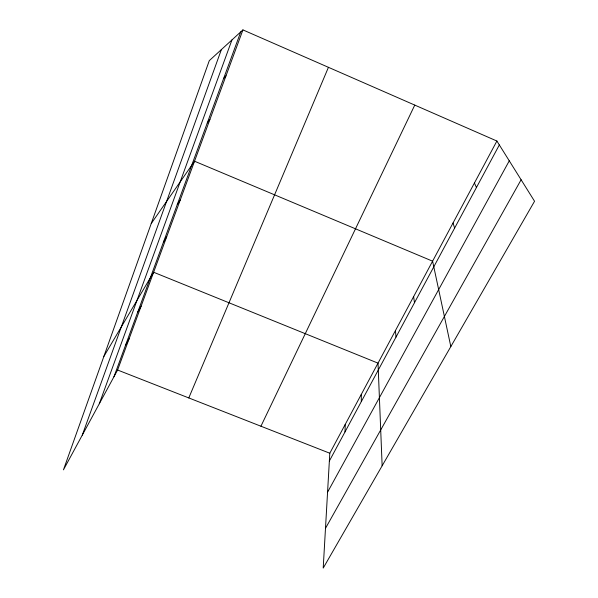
<?xml version="1.0" encoding="UTF-8"?>
<svg xmlns="http://www.w3.org/2000/svg" width="598" height="598" viewBox="0 0 598 598"><rect width="100%" height="100%" fill="white"/><g stroke="black" fill="none" stroke-linecap="round" stroke-linejoin="round"><path stroke-width="0.9" d="M345.009 431.906L345.24 424.386M496.893 141.031L329.804 453.224L323.204 568.1L534.552 201.249L496.893 141.031L242.923 29.9L209.293 60.637L63.448 469.849L117.597 370.02L242.923 29.9M82.255 435.172L221.365 49.612M99.29 403.77L231.934 39.946M113.949 376.755L240.762 31.881M188.789 397.932L328.437 67.32M260.93 426.225L414.765 105.099M329.356 461.021L499.337 144.94M327.562 492.199L509.272 160.825M125.565 345.151L129.123 338.752M325.484 528.348L521.112 179.759M137.682 312.208L141.121 306.191M103.88 356.408L153.626 272.247L378.018 363.143L382.144 465.782M163.501 241.988L166.67 236.838M177.285 204.509L180.297 199.867M151.227 223.57L194.537 161.221L432.593 261.176L450.825 346.571M207.259 122.994L209.898 119.533M223.592 78.57L226.007 75.811M117.597 370.02L329.804 453.224M474.438 182.981L476.434 187.525M453.03 222.987L454.615 228.107M413.614 296.623L414.489 302.715M395.442 330.582L396.003 337.085M361.297 394.381L361.312 401.594"/></g></svg>
